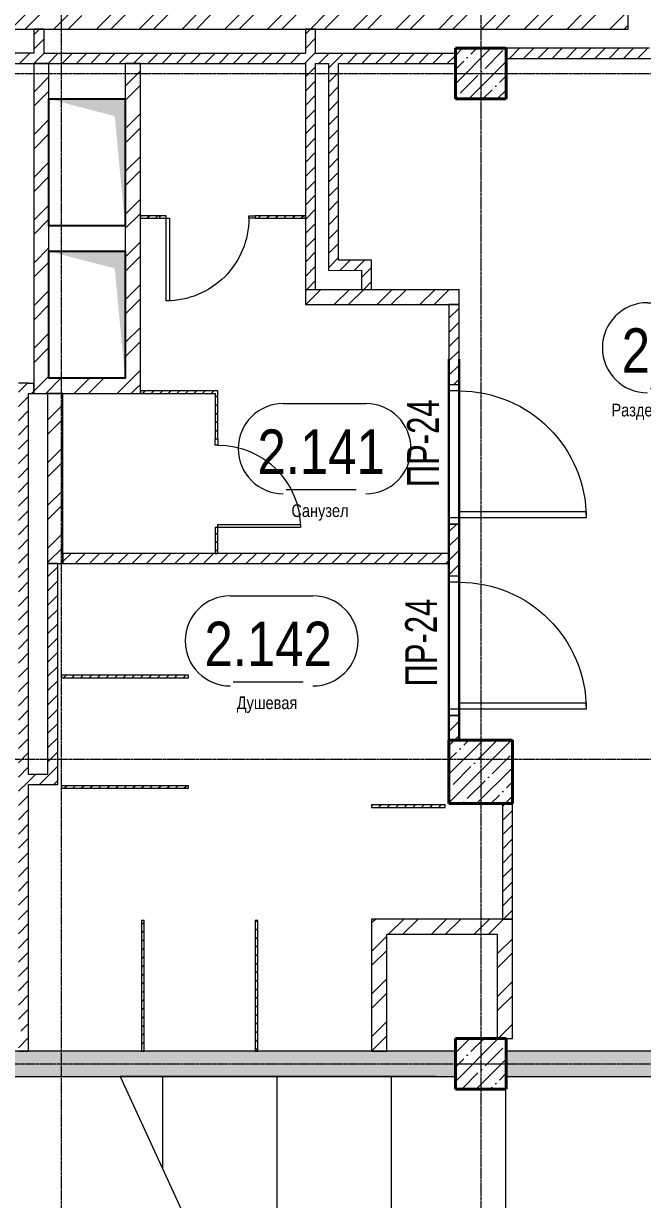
# Model space of a CAD drawing. Header units: millimetres. Extents: x -65509 to 912790, y 446 to 713294.
# Drawn here: x 221095 to 225968, y 214706 to 223970 of the extents above; entities that cross this region are included whole.
import ezdxf
from ezdxf.enums import TextEntityAlignment as Align

# ---------------------------------------------------------------- set-up
doc = ezdxf.new("R2010")
doc.units = ezdxf.units.MM
doc.linetypes.add('CENTER2', pattern=[28.575, 19.05, -3.175, 3.175, -3.175])
doc.linetypes.add('HIDDEN2', pattern=[4.7625, 3.175, -1.5875])
doc.layers.get('Defpoints').update_dxf_attribs({"color": 250})
for name, color, linetype, lineweight in [('АР_Area', 250, 'Continuous', 5), ('АР_Двери', 5, 'Continuous', 9), ('АР_Колонны', 250, 'Continuous', 30), ('АР_Стены ГКЛ', 250, 'Continuous', 15), ('АР_Стены ЖБ', 250, 'Continuous', 35), ('АР_Стены кирпич', 250, 'Continuous', 20), ('АР_Стены ПЕНОблок', 250, 'Continuous', 20), ('АР_Штриховка', 250, 'Continuous', 0), ('Двери кабины', 250, 'Continuous', 0), ('ОВ_Шахты_блок 4.1', 250, 'Continuous', 25), ('РД_Оси_100', 250, 'Continuous', 0)]:
    doc.layers.add(name, color=color, linetype=linetype, lineweight=lineweight)
doc.layers.add('ЛК_Открытая', color=250, linetype='Continuous')
doc.layers.add('РД_Перемычка инж проемов', color=250, linetype='Continuous')
doc.layers.add('РД_Проем', color=250, linetype='Continuous', lineweight=0, plot=False)
doc.layers.add('РД_проем_инж перемыч_подсчет', color=250, linetype='Continuous', lineweight=30, plot=False)
doc.styles.add('Arial0', font='arial.ttf')
doc.styles.add('style1', font='ARIALN.TTF')
doc.styles.add('ккк', font='isocpeur.ttf', dxfattribs={"width": 0.85, "oblique": 15})
pattern_1 = [(45, (142195.16, 127275.07), (-168.3798, 168.3798), []), (45, (142307.4, 127275.07), (-168.3798, 168.3798), [])]
pattern_2 = [(45, (142195.16, 127275.07), (-112.2532, 112.2532), []), (45, (142307.41, 127275.07), (-112.2532, 112.2532), [198.4375, -39.6875, 0, -39.6875])]
pattern_3 = [(45, (142195.16, 127275.07), (-56.1266, 56.1266), [])]
pattern_4 = [(45, (142195.16, 127275.07), (-168.3798, 168.3798), []), (45, (142307.4, 127275.07), (-168.3798, 168.3798), [])]
pattern_5 = [(95, (142195.16, 127275.07), (140.09465, 117.55338), [19.05, -209.55]), (40, (142195.16, 127275.07), (-160.01845, 110.17673), [15.24, -167.64058]), (145.45144, (142206.83, 127284.87), (-19.9238, 227.7301), [16.19, -178.09024]), (91.1842, (142159.24, 127311), (221.41024, 161.9534), [28.575, -314.325]), (141.63556, (142177.7, 127324.5), (-7.0866, 342.82676), [24.285, -267.1356]), (36.18415, (142159.24, 127311), (-7.0866, 342.82676), [22.85997, -251.45973]), (66, (142186.18, 127319.97), (179.51998, 34.89515), [19.05, -209.55]), (11, (142186.18, 127319.97), (-86.53993, 173.9412), [15.24, -167.64]), (116.45145, (142201.14, 127322.88), (92.98005, 208.83634), [16.19, -178.08994]), (82.5, (142195.16, 127275.07), (-57.60547, 61.973414), [0, -165.608, 0, -170.18, 0, -168.275]), (52.5, (142195.16, 127275.07), (-23.58973, 118.087), [0, -97.028, 0, -161.798, 0, -64.135]), (12.5, (142155.105, 127235.02), (99.927863, 91.826196), [0, -63.5, 0, -198.12, 0, -262.89]), (2.5, (142137.14, 127217.06), (86.7639, 122.72239), [0, -82.55, 0, -131.572, 0, -186.69])]
pattern_6 = [(45, (142195.157, 127275.073), (-33.67596, 33.67596), [])]

# ---------------------------------------------------------------- blocks, each defined once
blk = doc.blocks.new('СОШ_2200_АР_ОСИ_М100_28.05.24')
at = {"layer": 'РД_Оси_100', "linetype": 'CENTER2'}
for p, q in [((79200, -6155), (79200, 139938.679)), ((-5954.958, 96300), (119910, 96300)), ((-5954.958, 90900), (119910, 90900)), ((-5954.958, 88500), (119910, 88500))]:
    blk.add_line(p, q, dxfattribs=at)
blk.add_lwpolyline([(82500, 139938.679), (82500, -6155)], dxfattribs=at)
blk = doc.blocks.new('otv')
at = {"linetype": 'Continuous'}
blk.add_lwpolyline([(0, -1), (0, 0), (1, 0), (1, -1)], close=True, dxfattribs=at)
blk.add_solid([(0, -1), (0, 0), (0.1346, -0.1366), (1, 0)], dxfattribs=at)
blk = doc.blocks.new('MOK-МаркаПом_овал_ареал')
for p, q in [((-2.986, 3.764), (3.522, 3.764)), ((-2.75, -3), (2.75, -3))]:
    blk.add_line(p, q)
for centre, radius, start, end in [((-2.986, 0.215), 3.55, 90, 270), ((3.522, 0.215), 3.55, 270, 90), ((-7.411, 0), 7.161, 0, 0.00095)]:
    blk.add_arc(centre, radius, start, end)
at = {"color": 0, "style": 'style1'}
blk.add_attdef('АР-ПОМЕЩЕНИЕ:НОМЕР', text='', height=3, dxfattribs=at).set_placement((0.261, 0), align=Align.MIDDLE)
blk = doc.blocks.new('MOK-МаркаПеремычки')
at = {"color": 0, "style": 'ккк', "oblique": 15, "width": 0.85}
blk.add_attdef('АР-ПРОЕМ:ПЕРЕМЫЧКА', text='', height=2.5, dxfattribs=at).set_placement((0, 0), align=Align.MIDDLE)

msp = doc.modelspace()

# ---------------------------------------------------------------- hatches: boundary and pattern name
at = {"layer": 'АР_Штриховка', "linetype": 'Continuous', "lineweight": 0}
h = msp.add_hatch(dxfattribs=at)
h.set_pattern_fill('ANSI32', color=256, scale=25, style=0)
h.set_pattern_definition([(45, (142195.16, 127275.07), (-168.3798, 168.3798), []), (45, (142307.4, 127275.07), (-168.3798, 168.3798), [])])
h.paths.add_polyline_path([(225735.157, 224044.652), (225855.157, 223924.652), (225855.161, 227673.758), (225735.161, 227673.758)], flags=0)
h = msp.add_hatch(dxfattribs=at)
h.set_pattern_fill('ANSI32', color=256, scale=25, style=0)
h.set_pattern_definition(pattern_1)
h.paths.add_polyline_path([(219565.157, 223924.652), (219605.157, 224014.652), (219565.157, 224044.652), (217045.157, 224044.652), (217045.157, 223924.652)], flags=0)
h.paths.add_polyline_path([(221585.157, 224044.652), (221505.157, 224014.652), (221465.157, 223924.652), (223315.139, 223924.652), (223315.139, 224044.652)], flags=0)
h.paths.add_polyline_path([(223315.139, 224044.652), (223315.139, 223924.652), (223395.139, 223924.653), (223395.139, 223924.652), (225855.157, 223924.652), (225735.157, 224044.652)], flags=0)
h.paths.add_polyline_path([(219685.157, 224044.652), (219605.157, 224014.652), (219565.157, 223924.652), (221177.431, 223924.652), (221177.431, 224044.652)], flags=0)
h.paths.add_polyline_path([(221177.431, 224044.652), (221177.431, 223924.652), (221257.431, 223924.652), (221465.157, 223924.652), (221505.157, 224014.652), (221465.157, 224044.652)], flags=0)
at = {"layer": 'АР_Штриховка', "linetype": 'Continuous', "lineweight": 0, "ltscale": 0.5}
h = msp.add_hatch(dxfattribs=at)
h.set_pattern_fill('ANSI31', color=256, scale=25, angle=-360, style=0)
h.set_pattern_definition([(45, (142195.16, 127275.07), (-56.1266, 56.1266), [])])
h.paths.add_polyline_path([(221257.431, 223924.652), (221177.431, 223924.652), (221177.431, 223735.124), (221204.098, 223715.124), (221257.431, 223735.123)], flags=0)
h = msp.add_hatch(dxfattribs=at)
h.set_pattern_fill('ANSI31', color=256, scale=25, angle=-360, style=0)
h.set_pattern_definition([(45, (142195.16, 127275.07), (-56.1266, 56.1266), [])])
h.paths.add_polyline_path([(223395.139, 223924.653), (223315.139, 223924.652), (223315.141, 223735.091), (223355.141, 223695.09), (223395.141, 223735.09)], flags=0)
h.paths.add_polyline_path([(223395.142, 223655.09), (223355.141, 223695.09), (223315.142, 223655.091), (223315.158, 221875.073), (223395.158, 221875.074)], flags=0)
h = msp.add_hatch(dxfattribs=at)
h.set_pattern_fill('ANSI31', color=256, scale=25, angle=-360, style=0)
h.set_pattern_definition([(45, (142195.16, 127275.07), (-56.1266, 56.1266), [])])
h.paths.add_polyline_path([(221295.159, 223735.122), (221295.158, 223655.122), (221895.162, 223655.113), (221895.163, 223735.113)], flags=0)
h.paths.add_polyline_path([(221895.163, 223735.113), (221895.162, 223655.113), (223315.142, 223655.091), (223355.141, 223695.09), (223315.141, 223735.091)], flags=0)
h.paths.add_polyline_path([(223395.141, 223735.09), (223355.141, 223695.09), (223395.142, 223655.09), (223495.136, 223655.088), (223521.803, 223675.088), (223495.137, 223735.088)], flags=0)
h.paths.add_polyline_path([(223495.137, 223735.088), (223521.803, 223675.088), (223575.136, 223655.087), (224495.157, 223655.073), (224495.159, 223735.073)], flags=0)
h.paths.add_polyline_path([(218895.15, 223735.159), (218895.149, 223655.159), (221177.431, 223655.124), (221204.098, 223715.124), (221177.431, 223735.124)], flags=0)
h.paths.add_polyline_path([(221257.431, 223735.123), (221204.098, 223715.124), (221177.431, 223655.124), (221295.158, 223655.122), (221295.159, 223735.122)], flags=0)
at = {"layer": 'АР_Штриховка', "linetype": 'Continuous', "lineweight": 5}
h = msp.add_hatch(dxfattribs=at)
h.set_pattern_fill('ANSI35', color=256, scale=25, style=0)
h.set_pattern_definition(pattern_2)
h.paths.add_polyline_path([(224495.157, 223375.073), (224895.157, 223375.073), (224895.157, 223775.073), (224495.157, 223775.073)], flags=0)
at = {"layer": 'АР_Штриховка', "linetype": 'Continuous', "lineweight": 0, "ltscale": 0.5}
h = msp.add_hatch(dxfattribs=at)
h.set_pattern_fill('ANSI31', color=256, scale=25, angle=-360, style=0)
h.set_pattern_definition([(45, (142195.16, 127275.07), (-56.1266, 56.1266), [])])
h.paths.add_polyline_path([(224890.989, 223775.089), (224890.987, 223695.089), (226105.157, 223695.056), (226078.49, 223755.057), (226025.157, 223775.059)], flags=0)
h.paths.add_polyline_path([(226105.157, 223775.056), (226078.49, 223755.057), (226105.157, 223695.056), (226105.159, 223775.056)], flags=0)
at = {"layer": 'АР_Штриховка', "linetype": 'Continuous', "lineweight": 0}
h = msp.add_hatch(dxfattribs=at)
h.set_pattern_fill('ANSI32', color=256, scale=25, style=0)
h.set_pattern_definition([(45, (142195.16, 127275.07), (-168.3798, 168.3798), []), (45, (142307.4, 127275.07), (-168.3798, 168.3798), [])])
h.paths.add_polyline_path([(221175.157, 221055.143), (221295.157, 221175.143), (221295.158, 223655.122), (221175.158, 223655.122)], flags=0)
h = msp.add_hatch(dxfattribs=at)
h.set_pattern_fill('ANSI32', color=256, scale=25, angle=-360, style=0)
h.set_pattern_definition([(45, (142195.16, 127275.07), (-168.3798, 168.3798), []), (45, (142307.4, 127275.07), (-168.3798, 168.3798), [])])
h.paths.add_polyline_path([(221895.157, 221175.143), (222015.157, 221055.143), (222015.162, 223655.111), (221895.165, 223655.113), (221895.162, 223655.113)], flags=0)
at = {"layer": 'АР_Штриховка', "linetype": 'Continuous', "lineweight": 0, "ltscale": 0.5}
h = msp.add_hatch(dxfattribs=at)
h.set_pattern_fill('ANSI31', color=256, scale=25, angle=-360, style=0)
h.set_pattern_definition([(45, (142195.16, 127275.07), (-56.1266, 56.1266), [])])
h.paths.add_polyline_path([(223575.136, 223655.087), (223521.803, 223675.088), (223495.136, 223655.088), (223495.157, 222025.351), (223575.156, 222105.468)], flags=0)
at = {"layer": 'АР_Штриховка', "linetype": 'Continuous', "lineweight": 0}
h = msp.add_hatch(dxfattribs=at)
h.set_pattern_fill('ANSI31', color=256, scale=15, style=0)
h.set_pattern_definition([(45, (142195.157, 127275.073), (-33.67596, 33.67596), [])])
h.paths.add_polyline_path([(223315.157, 222435.091), (223315.157, 222455.091), (222919.248, 222455.092), (222919.248, 222435.092)], flags=0)
h.paths.add_polyline_path([(222169.248, 222435.093), (222169.248, 222455.093), (222015.174, 222455.094), (222015.174, 222435.094)], flags=0)
at = {"layer": 'АР_Штриховка', "linetype": 'Continuous', "lineweight": 0, "ltscale": 0.5}
h = msp.add_hatch(dxfattribs=at)
h.set_pattern_fill('ANSI31', color=256, scale=25, angle=-360, style=0)
h.set_pattern_definition([(45, (142195.16, 127275.07), (-56.1266, 56.1266), [])])
h.paths.add_polyline_path([(223755.031, 222025.731), (223834.983, 222105.848), (223575.156, 222105.468), (223495.157, 222025.351)], flags=0)
h = msp.add_hatch(dxfattribs=at)
h.set_pattern_fill('ANSI31', color=256, scale=25, angle=-360, style=0)
h.set_pattern_definition(pattern_3)
h.paths.add_polyline_path([(223834.983, 222105.848), (223755.031, 222025.731), (223755.122, 221875.082), (223835.122, 221875.13)], flags=0)
at = {"layer": 'АР_Штриховка', "linetype": 'Continuous', "lineweight": 0}
h = msp.add_hatch(dxfattribs=at)
h.set_pattern_fill('ANSI32', color=256, scale=25, style=0)
h.set_pattern_definition(pattern_1)
h.paths.add_polyline_path([(223315.158, 221875.073), (223315.158, 221755.073), (224445.157, 221755.073), (224445.157, 221875.073)], flags=0)
h.paths.add_polyline_path([(224445.157, 221875.073), (224445.157, 221755.073), (224525.157, 221755.073), (224525.157, 221875.073)], flags=0)
at = {"layer": 'АР_Штриховка', "linetype": 'Continuous', "lineweight": 0, "ltscale": 0.5}
h = msp.add_hatch(dxfattribs=at)
h.set_pattern_fill('ANSI31', color=256, scale=25, angle=-360, style=0)
h.set_pattern_definition([(45, (142195.16, 127275.07), (-56.1266, 56.1266), [])])
h.paths.add_polyline_path([(224525.157, 221755.073), (224445.157, 221755.073), (224445.157, 221125.073), (224525.157, 221125.073)], flags=0)
h.paths.add_polyline_path([(224525.157, 220025.073), (224445.157, 220025.073), (224445.157, 219795.073), (224465.157, 219768.406), (224525.157, 219795.073)], flags=0)
h.paths.add_polyline_path([(224525.157, 219795.073), (224465.157, 219768.406), (224445.157, 219715.073), (224445.157, 219618.1), (224525.157, 219618.1)], flags=0)
h.paths.add_polyline_path([(224525.157, 218518.1), (224445.157, 218518.1), (224445.157, 218325.073), (224525.157, 218325.073)], flags=0)
h = msp.add_hatch(dxfattribs=at)
h.set_pattern_fill('ANSI31', color=256, scale=25, angle=-360, style=0)
h.set_pattern_definition(pattern_3)
h.paths.add_polyline_path([(221135.158, 219575.073), (221075.158, 219548.406), (221055.158, 219495.073), (221055.158, 219495.072), (221135.158, 219495.073)], flags=0)
h.paths.add_polyline_path([(221135.158, 221135.294), (221055.158, 221135.294), (221055.158, 221135.143), (221115.158, 221108.476), (221135.158, 221135.143)], flags=0)
h.paths.add_polyline_path([(221135.158, 221055.143), (221115.158, 221108.476), (221055.158, 221135.143), (221055.158, 219575.073), (221075.158, 219548.406), (221135.158, 219575.073)], flags=0)
h = msp.add_hatch(dxfattribs=at)
h.set_pattern_fill('ANSI31', color=256, scale=25, style=0)
h.set_pattern_definition(pattern_3)
h.paths.add_polyline_path([(221175.158, 221055.143), (221175.158, 221135.143), (221135.158, 221135.143), (221115.158, 221108.476), (221135.158, 221055.143)], flags=0)
at = {"layer": 'АР_Штриховка', "linetype": 'Continuous', "lineweight": 0}
h = msp.add_hatch(dxfattribs=at)
h.set_pattern_fill('ANSI32', color=256, scale=25, style=0)
h.set_pattern_definition([(45, (142195.16, 127275.07), (-168.3798, 168.3798), []), (45, (142307.4, 127275.07), (-168.3798, 168.3798), [])])
h.paths.add_polyline_path([(222015.157, 221055.143), (221895.157, 221175.143), (221295.157, 221175.143), (221175.157, 221055.143)], flags=0)
h = msp.add_hatch(dxfattribs=at)
h.set_pattern_fill('ANSI32', color=256, scale=25, angle=-360, style=0)
h.set_pattern_definition(pattern_4)
h.paths.add_polyline_path([(221405.158, 221055.092), (221285.158, 221055.092), (221285.158, 219715.073), (221365.158, 219715.073), (221405.158, 219715.073)], flags=0)
h = msp.add_hatch(dxfattribs=at)
h.set_pattern_fill('ANSI31', color=256, scale=15, style=0)
h.set_pattern_definition([(45, (142195.157, 127275.073), (-33.67596, 33.67596), [])])
h.paths.add_polyline_path([(222605.159, 221055.266), (222625.159, 221075.266), (222015.385, 221075.269), (222015.385, 221055.269)], flags=0)
h = msp.add_hatch(dxfattribs=at)
h.set_pattern_fill('ANSI31', color=256, scale=15, angle=-360, style=0)
h.set_pattern_definition([(45, (142195.157, 127275.073), (-33.67596, 33.67596), [])])
h.paths.add_polyline_path([(222625.159, 221075.266), (222605.159, 221055.266), (222605.158, 220699.147), (222625.158, 220699.146)], flags=0)
h.paths.add_polyline_path([(222625.156, 219949.146), (222605.156, 219949.147), (222605.156, 219795.073), (222625.156, 219795.073)], flags=0)
at = {"layer": 'АР_Штриховка', "linetype": 'Continuous', "lineweight": 0, "ltscale": 0.5}
h = msp.add_hatch(dxfattribs=at)
h.set_pattern_fill('ANSI31', color=256, scale=25, angle=-360, style=0)
h.set_pattern_definition([(45, (142195.16, 127275.07), (-56.1266, 56.1266), [])])
h.paths.add_polyline_path([(224445.157, 219715.073), (224465.157, 219768.406), (224445.157, 219795.073), (221405.158, 219795.073), (221405.158, 219715.073)], flags=0)
h = msp.add_hatch(dxfattribs=at)
h.set_pattern_fill('ANSI31', color=256, scale=25, angle=-360, style=0)
h.set_pattern_definition([(45, (142195.16, 127275.07), (-56.1266, 56.1266), [])])
h.paths.add_polyline_path([(221365.158, 219715.073), (221285.158, 219715.073)], flags=0)
h.paths.add_polyline_path([(221365.158, 219715.073), (221285.158, 219715.073), (221285.158, 218055.073), (221365.158, 217975.073)], flags=0)
h = msp.add_hatch(dxfattribs=at)
h.set_pattern_fill('ANSI31', color=256, scale=25, angle=-360, style=0)
h.set_pattern_definition([(45, (142195.16, 127275.07), (-56.1266, 56.1266), [])])
h.paths.add_polyline_path([(221135.158, 219495.073), (221055.158, 219495.073), (221055.158, 218055.073), (221115.158, 218028.406), (221135.158, 218055.073)], flags=0)
h.paths.add_polyline_path([(221135.158, 217975.073), (221115.158, 218028.406), (221055.158, 218055.073), (221055.157, 216055.073), (221075.157, 216028.406), (221135.157, 216055.073)], flags=0)
h.paths.add_polyline_path([(221135.157, 216055.073), (221075.157, 216028.406), (221055.157, 215975.073), (221055.157, 215875.073), (221135.157, 215875.073)], flags=0)
at = {"layer": 'АР_Штриховка', "linetype": 'Continuous', "lineweight": 0}
h = msp.add_hatch(dxfattribs=at)
h.set_pattern_fill('ANSI31', color=256, scale=15, style=0)
h.set_pattern_definition([(45, (142195.157, 127275.073), (-33.67596, 33.67596), [])])
h.paths.add_polyline_path([(221395.158, 218835.073), (221395.158, 218815.073), (222395.223, 218815.073), (222395.223, 218835.073)], flags=0)
at = {"layer": 'АР_Штриховка', "linetype": 'Continuous', "lineweight": 5}
h = msp.add_hatch(dxfattribs=at)
h.set_pattern_fill('ANSI35', color=256, scale=25, style=0)
h.set_pattern_definition(pattern_2)
h.paths.add_polyline_path([(224445.157, 217825.073), (224945.157, 217825.073), (224945.157, 218325.073), (224445.157, 218325.073)], flags=0)
at = {"layer": 'АР_Штриховка', "linetype": 'Continuous', "lineweight": 0, "ltscale": 0.5}
h = msp.add_hatch(dxfattribs=at)
h.set_pattern_fill('ANSI31', color=256, scale=25, angle=-360, style=0)
h.set_pattern_definition([(45, (142195.16, 127275.07), (-56.1266, 56.1266), [])])
h.paths.add_polyline_path([(221365.158, 217975.073), (221285.158, 218055.073), (221135.158, 218055.073), (221115.158, 218028.406), (221135.158, 217975.073)], flags=0)
at = {"layer": 'АР_Штриховка', "linetype": 'Continuous', "lineweight": 0}
h = msp.add_hatch(dxfattribs=at)
h.set_pattern_fill('ANSI31', color=256, scale=15, angle=-0.0000002, style=0)
h.set_pattern_definition([(45, (142195.157, 127275.073), (-33.67596, 33.67596), [])])
h.paths.add_polyline_path([(221395.158, 217965.073), (221395.158, 217945.073), (222395.224, 217945.073), (222395.224, 217965.073)], flags=0)
h = msp.add_hatch(dxfattribs=at)
h.set_pattern_fill('ANSI31', color=256, scale=15, style=0)
h.set_pattern_definition(pattern_6)
h.paths.add_polyline_path([(223835.157, 217815.073), (223835.157, 217795.073), (224415.157, 217795.073), (224415.157, 217815.073)], flags=0)
at = {"layer": 'АР_Штриховка', "linetype": 'Continuous', "lineweight": 0, "ltscale": 0.5}
h = msp.add_hatch(dxfattribs=at)
h.set_pattern_fill('ANSI31', color=256, scale=25, style=0)
h.set_pattern_definition([(45, (142195.16, 127275.07), (-56.1266, 56.1266), [])])
h.paths.add_polyline_path([(224865.157, 216914.034), (224945.157, 216914.034), (224945.157, 217825.073), (224865.157, 217825.073)], flags=0)
at = {"layer": 'АР_Штриховка', "linetype": 'Continuous', "lineweight": 0}
h = msp.add_hatch(dxfattribs=at)
h.set_pattern_fill('ANSI31', color=256, scale=15, style=0)
h.set_pattern_definition(pattern_6)
h.paths.add_polyline_path([(222025.157, 215875.073), (222045.157, 215875.073), (222045.157, 216905.073), (222025.157, 216905.073)], flags=0)
h = msp.add_hatch(dxfattribs=at)
h.set_pattern_fill('ANSI31', color=256, scale=15, style=0)
h.set_pattern_definition(pattern_6)
h.paths.add_polyline_path([(222920.157, 215875.073), (222940.157, 215875.073), (222940.157, 216905.073), (222920.157, 216905.073)], flags=0)
h = msp.add_hatch(dxfattribs=at)
h.set_pattern_fill('ANSI32', color=256, scale=25, angle=-360, style=0)
h.set_pattern_definition([(45, (142195.16, 127275.07), (-168.3798, 168.3798), []), (45, (142307.4, 127275.07), (-168.3798, 168.3798), [])])
h.paths.add_polyline_path([(223955.184, 216795.073), (223835.158, 216915.073), (223835.386, 215874.724), (223955.386, 215874.75)], flags=0)
h = msp.add_hatch(dxfattribs=at)
h.set_pattern_fill('ANSI32', color=256, scale=25, angle=-360, style=0)
h.set_pattern_definition(pattern_4)
h.paths.add_polyline_path([(224825.157, 216795.073), (224945.157, 216915.073), (223835.158, 216915.073), (223955.184, 216795.073)], flags=0)
h = msp.add_hatch(dxfattribs=at)
h.set_pattern_fill('ANSI32', color=256, scale=25, angle=-360, style=0)
h.set_pattern_definition([(45, (142195.16, 127275.07), (-168.3798, 168.3798), []), (45, (142307.4, 127275.07), (-168.3798, 168.3798), [])])
h.paths.add_polyline_path([(224945.157, 216915.073), (224825.157, 216795.073), (224825.157, 215973.722), (224945.157, 215973.722)], flags=0)
at = {"layer": 'АР_Штриховка', "linetype": 'Continuous', "lineweight": 5}
h = msp.add_hatch(dxfattribs=at)
h.set_pattern_fill('ANSI35', color=256, scale=25, style=0)
h.set_pattern_definition(pattern_2)
h.paths.add_polyline_path([(224495.157, 215575.073), (224895.157, 215575.073), (224895.157, 215975.073), (224495.157, 215975.073)], flags=0)
at = {"layer": 'АР_Штриховка', "linetype": 'Continuous', "lineweight": 0}
h = msp.add_hatch(dxfattribs=at)
h.set_pattern_fill('AR-CONC', color=256, angle=45, style=0)
h.set_pattern_definition(pattern_5)
h.paths.add_polyline_path([(218895.157, 215875.073), (218895.157, 215675.073), (224495.157, 215675.073), (224495.157, 215875.073)], flags=0)
h = msp.add_hatch(dxfattribs=at)
h.set_pattern_fill('AR-CONC', color=256, angle=45, style=0)
h.set_pattern_definition(pattern_5)
h.paths.add_polyline_path([(224895.157, 215875.073), (224895.157, 215675.073), (230492.657, 215675.073), (230492.657, 215875.073)], flags=0)

# ---------------------------------------------------------------- linework, layer by layer
at = {"layer": 'АР_Двери', "linetype": 'Continuous', "lineweight": 9}
for points in [[(224445.157, 221075.073), (224445.157, 221125.073), (224525.157, 221125.073), (224525.157, 221075.073)], [(224525.157, 220075.073), (224525.157, 220125.073), (225525.157, 220125.073), (225525.157, 220075.073)], [(224445.157, 220075.073), (224445.157, 220025.073), (224525.157, 220025.073), (224525.157, 220075.073)], [(224445.157, 219568.1), (224445.157, 219618.1), (224525.157, 219618.1), (224525.157, 219568.1)], [(224445.157, 218568.1), (224445.157, 218518.1), (224525.157, 218518.1), (224525.157, 218568.1)], [(224525.157, 218568.1), (224525.157, 218618.1), (225525.157, 218618.1), (225525.157, 218568.1)]]:
    msp.add_lwpolyline(points, close=True, dxfattribs=at)
at = {"layer": 'АР_Двери', "linetype": 'Continuous', "lineweight": 9, "extrusion": (0, 0, -1)}
for centre in [(-224525.157, 220075.073), (-224525.157, 218568.1)]:
    msp.add_arc(centre, 1000, 90, 180, dxfattribs=at)
at = {"layer": 'АР_Колонны', "linetype": 'HIDDEN2', "lineweight": 25}
for p, q in [((224495.157, 223775.073), (224895.157, 223775.073)), ((224495.157, 223375.073), (224495.157, 223775.073)), ((224895.157, 223775.073), (224895.157, 223375.073)), ((224895.157, 223375.073), (224495.157, 223375.073)), ((224445.157, 218325.073), (224945.157, 218325.073)), ((224445.157, 217825.073), (224445.157, 218325.073)), ((224945.157, 218325.073), (224945.157, 217825.073)), ((224945.157, 217825.073), (224445.157, 217825.073)), ((224495.157, 215975.073), (224895.157, 215975.073)), ((224495.157, 215575.073), (224495.157, 215975.073)), ((224895.157, 215975.073), (224895.157, 215575.073)), ((224895.157, 215575.073), (224495.157, 215575.073))]:
    msp.add_line(p, q, dxfattribs=at)
at = {"layer": 'АР_Колонны', "linetype": 'Continuous', "lineweight": 35}
for p, q in [((224495.157, 223775.073), (224895.157, 223775.073)), ((224495.157, 223375.073), (224495.157, 223775.073)), ((224895.157, 223375.073), (224895.157, 223775.073)), ((224495.157, 223375.073), (224895.157, 223375.073)), ((224945.157, 218325.073), (224445.157, 218325.073)), ((224445.157, 217825.073), (224445.157, 218325.073)), ((224945.157, 218325.073), (224445.157, 218325.073)), ((224945.157, 217825.073), (224945.157, 218325.073)), ((224445.157, 217825.073), (224945.157, 217825.073)), ((224495.157, 215975.073), (224895.157, 215975.073)), ((224495.157, 215575.073), (224495.157, 215975.073)), ((224895.157, 215575.073), (224895.157, 215975.073)), ((224495.157, 215575.073), (224895.157, 215575.073))]:
    msp.add_line(p, q, dxfattribs=at)
at = {"layer": 'АР_Стены ГКЛ', "linetype": 'Continuous', "lineweight": 15}
for p, q in [((222169.248, 222455.093), (222015.174, 222455.094)), ((222015.174, 222455.094), (222015.174, 222435.094)), ((222015.174, 222435.094), (222169.248, 222435.093)), ((222169.248, 222435.093), (222169.248, 222455.093)), ((223315.157, 222455.091), (222919.248, 222455.092)), ((222919.248, 222455.092), (222919.248, 222435.092)), ((222919.248, 222435.092), (223315.157, 222435.091)), ((223315.157, 222435.091), (223315.157, 222455.091)), ((222625.159, 221075.266), (222015.385, 221075.269)), ((222015.385, 221075.269), (222015.385, 221055.269)), ((222015.385, 221055.269), (222605.159, 221055.266)), ((222605.159, 221055.266), (222605.158, 220699.147)), ((222625.158, 220699.146), (222625.159, 221075.266)), ((222605.158, 220699.147), (222625.158, 220699.146)), ((222625.156, 219949.146), (222605.156, 219949.147)), ((222605.156, 219949.147), (222605.156, 219795.073)), ((222625.156, 219795.073), (222625.156, 219949.146)), ((222605.156, 219795.073), (222625.156, 219795.073)), ((221395.158, 218835.073), (221395.158, 218815.073)), ((222395.223, 218835.073), (221395.158, 218835.073)), ((221395.158, 218815.073), (222395.223, 218815.073)), ((222395.223, 218815.073), (222395.223, 218835.073)), ((221395.158, 217965.073), (221395.158, 217945.073)), ((222395.223, 217965.073), (221395.158, 217965.073)), ((221395.158, 217945.073), (222395.223, 217945.073)), ((222395.223, 217945.073), (222395.223, 217965.073)), ((223835.157, 217815.073), (223835.157, 217795.073)), ((224415.157, 217815.073), (223835.157, 217815.073)), ((223835.157, 217795.073), (224415.157, 217795.073)), ((224415.157, 217795.073), (224415.157, 217815.073)), ((222045.157, 216905.073), (222025.157, 216905.073)), ((222025.157, 216905.073), (222025.157, 215875.073)), ((222045.157, 215875.073), (222045.157, 216905.073)), ((222940.157, 216905.073), (222920.157, 216905.073)), ((222920.157, 216905.073), (222920.157, 215875.073)), ((222940.157, 215875.073), (222940.157, 216905.073)), ((222025.157, 215875.073), (222045.157, 215875.073)), ((222920.157, 215875.073), (222940.157, 215875.073))]:
    msp.add_line(p, q, dxfattribs=at)
at = {"layer": 'АР_Стены ЖБ', "linetype": 'Continuous', "lineweight": 40}
for p, q in [((224895.157, 223775.073), (224495.157, 223775.073)), ((224495.157, 223775.073), (224495.157, 223375.073)), ((224895.157, 223375.073), (224895.157, 223775.073)), ((224495.157, 223375.073), (224895.157, 223375.073)), ((224945.157, 218325.073), (224445.157, 218325.073)), ((224445.157, 218325.073), (224445.157, 217825.073)), ((224945.157, 217825.073), (224945.157, 218325.073)), ((224445.157, 217825.073), (224945.157, 217825.073)), ((224895.157, 215975.073), (224495.157, 215975.073)), ((224495.157, 215975.073), (224495.157, 215575.073)), ((224895.157, 215575.073), (224895.157, 215975.073)), ((224495.157, 215575.073), (224895.157, 215575.073))]:
    msp.add_line(p, q, dxfattribs=at)
at = {"layer": 'АР_Стены кирпич', "linetype": 'Continuous', "lineweight": 20}
for p, q in [((225855.157, 223924.652), (225855.161, 227673.758)), ((217045.157, 223924.652), (221177.431, 223924.652)), ((221177.431, 223924.652), (221257.431, 223924.652)), ((221257.431, 223924.652), (221465.157, 223924.652)), ((221465.157, 223924.652), (223315.139, 223924.652)), ((223315.139, 223924.652), (223395.139, 223924.653)), ((223395.139, 223924.653), (223395.139, 223924.652)), ((223395.139, 223924.652), (225855.157, 223924.652)), ((221175.158, 223655.122), (221175.157, 221055.143)), ((221295.158, 223655.122), (221175.158, 223655.122)), ((221295.157, 221175.143), (221295.158, 223655.122)), ((221895.162, 223655.113), (221895.157, 221175.143)), ((221895.165, 223655.113), (221895.162, 223655.113)), ((222015.162, 223655.111), (221895.165, 223655.113)), ((222015.157, 221055.143), (222015.162, 223655.111)), ((223315.158, 221875.073), (224525.157, 221875.073)), ((223315.158, 221875.073), (223315.158, 221755.073)), ((224525.157, 221755.073), (224525.157, 221875.073)), ((223315.158, 221755.073), (224525.157, 221755.073)), ((221895.157, 221175.143), (221295.157, 221175.143)), ((221175.157, 221055.143), (222015.157, 221055.143)), ((221405.158, 221055.092), (221285.158, 221055.092)), ((221285.158, 221055.092), (221285.158, 219715.073)), ((221405.158, 219715.073), (221405.158, 221055.092)), ((221285.158, 219715.073), (221365.158, 219715.073)), ((221365.158, 219715.073), (221365.158, 219715.073)), ((221365.158, 219715.073), (221405.158, 219715.073)), ((223835.158, 216915.073), (223835.386, 215874.724)), ((224945.157, 216915.073), (223835.158, 216915.073)), ((224945.157, 215973.722), (224945.157, 216915.073)), ((223955.386, 215874.75), (223955.184, 216795.073)), ((223955.184, 216795.073), (224825.157, 216795.073)), ((224825.157, 216795.073), (224825.157, 215973.722)), ((224825.157, 215973.722), (224945.157, 215973.722)), ((223835.386, 215874.724), (223955.386, 215874.75))]:
    msp.add_line(p, q, dxfattribs=at)
at = {"layer": 'АР_Стены ПЕНОблок', "linetype": 'Continuous', "lineweight": 20}
for p, q in [((221257.431, 223924.652), (221177.431, 223924.652)), ((221177.431, 223924.652), (221177.431, 223735.124)), ((221257.431, 223735.123), (221257.431, 223924.652)), ((223395.139, 223924.653), (223315.139, 223924.652)), ((223315.139, 223924.652), (223315.141, 223735.091)), ((223395.141, 223735.09), (223395.139, 223924.653)), ((221177.431, 223735.124), (218895.15, 223735.159)), ((221257.431, 223735.123), (223315.141, 223735.091)), ((223395.141, 223735.09), (224495.159, 223735.073)), ((224495.157, 223655.073), (224495.159, 223735.073)), ((224890.989, 223775.089), (224890.987, 223695.089)), ((226025.157, 223775.059), (224890.989, 223775.089)), ((218895.149, 223655.159), (223315.142, 223655.091)), ((223315.142, 223655.091), (223315.158, 221875.073)), ((223395.158, 221875.074), (223395.142, 223655.09)), ((223395.142, 223655.09), (223495.136, 223655.088)), ((223495.136, 223655.088), (223495.157, 222025.351)), ((223575.156, 222105.468), (223575.136, 223655.087)), ((223575.136, 223655.087), (224495.157, 223655.073)), ((224890.987, 223695.089), (226105.157, 223695.056)), ((223834.983, 222105.848), (223575.156, 222105.468)), ((223835.122, 221875.13), (223834.983, 222105.848)), ((223495.157, 222025.351), (223755.031, 222025.731)), ((223755.031, 222025.731), (223755.122, 221875.082)), ((223315.158, 221875.073), (223395.158, 221875.074)), ((223755.122, 221875.082), (223835.122, 221875.13)), ((224525.157, 221755.073), (224445.157, 221755.073)), ((224445.157, 221755.073), (224445.157, 221125.073)), ((224525.157, 221125.073), (224525.157, 221755.073)), ((221135.158, 221135.294), (221055.158, 221135.294)), ((221135.158, 221135.143), (221135.158, 221135.294)), ((221175.158, 221135.143), (221135.158, 221135.143)), ((221175.158, 221055.143), (221175.158, 221135.143)), ((224445.157, 221125.073), (224525.157, 221125.073)), ((221135.158, 219495.073), (221135.158, 221055.143)), ((221135.158, 221055.143), (221175.158, 221055.143)), ((224525.157, 220025.073), (224445.157, 220025.073)), ((224445.157, 220025.073), (224445.157, 219795.073)), ((224525.157, 219618.1), (224525.157, 220025.073)), ((224445.157, 219795.073), (221405.158, 219795.073)), ((221405.158, 219795.073), (221405.158, 219715.073)), ((221285.158, 219715.073), (221285.158, 218055.073)), ((221365.158, 219715.073), (221285.158, 219715.073)), ((221285.158, 219715.073), (221285.158, 219715.073)), ((221365.158, 217975.073), (221365.158, 219715.073)), ((221365.158, 219715.073), (221365.158, 219715.073)), ((221405.158, 219715.073), (224445.157, 219715.073)), ((224445.157, 219715.073), (224445.157, 219618.1)), ((224445.157, 219618.1), (224525.157, 219618.1)), ((221135.158, 218055.073), (221135.158, 219495.073)), ((224525.157, 218518.1), (224445.157, 218518.1)), ((224445.157, 218518.1), (224445.157, 218325.073)), ((224525.157, 218325.073), (224525.157, 218518.1)), ((224445.157, 218325.073), (224525.157, 218325.073)), ((221135.157, 215875.073), (221135.158, 217975.073)), ((221285.158, 218055.073), (221135.158, 218055.073)), ((221135.158, 217975.073), (221365.158, 217975.073)), ((224945.157, 217825.073), (224865.157, 217825.073)), ((224865.157, 217825.073), (224865.157, 216914.034)), ((224945.157, 216914.034), (224945.157, 217825.073)), ((224865.157, 216914.034), (224945.157, 216914.034)), ((224495.157, 215875.073), (218895.157, 215875.073)), ((221055.157, 215875.073), (221135.157, 215875.073)), ((224495.157, 215675.073), (224495.157, 215875.073)), ((224895.157, 215875.073), (224895.157, 215675.073)), ((230492.657, 215875.073), (224895.157, 215875.073)), ((218895.157, 215675.073), (224495.157, 215675.073)), ((224895.157, 215675.073), (230492.657, 215675.073))]:
    msp.add_line(p, q, dxfattribs=at)
at = {"layer": 'Двери кабины', "linetype": 'Continuous', "lineweight": 0}
for points in [[(222219.248, 222455.093), (222169.248, 222455.093), (222169.248, 222435.093), (222219.248, 222435.093)], [(222219.248, 222435.093), (222244.248, 222435.093), (222244.246, 221785.093), (222219.246, 221785.093)], [(222869.248, 222455.092), (222919.248, 222455.092), (222919.248, 222435.092), (222869.248, 222435.092)], [(222605.158, 220649.147), (222605.158, 220699.147), (222625.158, 220699.146), (222625.158, 220649.146)], [(222625.156, 219999.146), (222625.156, 220024.146), (223275.156, 220024.145), (223275.156, 219999.145)], [(222605.156, 219999.147), (222605.156, 219949.147), (222625.156, 219949.146), (222625.156, 219999.146)]]:
    msp.add_lwpolyline(points, close=True, dxfattribs=at)
at = {"layer": 'Двери кабины', "linetype": 'Continuous', "lineweight": 0, "extrusion": (0, 0, -1)}
for centre, start, end in [((-222219.248, 222435.093), 180.0001232, 270.0001232), ((-222625.156, 219999.146), 90.0001235, 180.0001235)]:
    msp.add_arc(centre, 650, start, end, dxfattribs=at)
at = {"layer": 'ЛК_Открытая', "lineweight": 0}
for p, q in [((224345.157, 215675.073), (221856.942, 215675.073)), ((221856.942, 215675.073), (223787.132, 211475.073)), ((222192.657, 214944.572), (222192.657, 215670.095)), ((223092.657, 212986.215), (223092.657, 215675.073)), ((223992.657, 211475.073), (223992.657, 215675.073)), ((224892.657, 211475.073), (224892.657, 215675.073))]:
    msp.add_line(p, q, dxfattribs=at)
at = {"layer": 'РД_Проем', "linetype": 'Continuous', "lineweight": 0}
for p, q in [((224445.157, 220025.073), (224445.157, 221125.073)), ((224525.157, 220025.073), (224525.157, 221125.073)), ((224445.157, 218518.1), (224445.157, 219618.1)), ((224525.157, 218518.1), (224525.157, 219618.1))]:
    msp.add_line(p, q, dxfattribs=at)
at = {"layer": 'РД_проем_инж перемыч_подсчет', "linetype": 'Continuous', "lineweight": 30}
for p, q in [((224445.157, 219825.073), (224445.157, 221325.073)), ((224525.157, 219825.073), (224525.157, 221325.073)), ((224445.157, 219825.073), (224445.157, 218325.073)), ((224525.157, 219825.073), (224525.157, 218325.073))]:
    msp.add_line(p, q, dxfattribs=at)

# ---------------------------------------------------------------- block references
at = {"layer": 'АР_Area', "linetype": 'Continuous', "lineweight": 5}
ref = msp.add_blockref('MOK-МаркаПом_овал_ареал', (226306.468, 221393.714), dxfattribs=dict(at, xscale=100, yscale=100, zscale=100))
ref.add_attrib('АР-ПОМЕЩЕНИЕ:НОМЕР', '2.140', dxfattribs={"layer": '0', "color": 0, "height": 350, "style": 'style1'}).set_placement((226306.468, 221393.714), align=Align.MIDDLE)
ref.add_attrib('АР-ПОМЕЩЕНИЕ:НАИМЕНОВАНИЕ', 'Раздевальная (тип 2)', dxfattribs={"layer": 'Defpoints', "color": 2, "height": 100, "style": 'style1'}).set_placement((226297.053, 220912.321), align=Align.MIDDLE)
ref = msp.add_blockref('MOK-МаркаПом_овал_ареал', (223438.657, 220599.303), dxfattribs=dict(at, xscale=100, yscale=100, zscale=100))
ref.add_attrib('АР-ПОМЕЩЕНИЕ:НОМЕР', '2.141', dxfattribs={"layer": '0', "color": 0, "height": 350, "style": 'style1'}).set_placement((223438.657, 220599.303), align=Align.MIDDLE)
ref.add_attrib('АР-ПОМЕЩЕНИЕ:НАИМЕНОВАНИЕ', 'Санузел', dxfattribs={"layer": 'Defpoints', "color": 2, "height": 100, "style": 'style1'}).set_placement((223429.242, 220117.91), align=Align.MIDDLE)
ref = msp.add_blockref('MOK-МаркаПом_овал_ареал', (223021.781, 219085.025), dxfattribs=dict(at, xscale=100, yscale=100, zscale=100))
ref.add_attrib('АР-ПОМЕЩЕНИЕ:НОМЕР', '2.142', dxfattribs={"layer": '0', "color": 0, "height": 350, "style": 'style1'}).set_placement((223021.781, 219085.025), align=Align.MIDDLE)
ref.add_attrib('АР-ПОМЕЩЕНИЕ:НАИМЕНОВАНИЕ', 'Душевая', dxfattribs={"layer": 'Defpoints', "color": 2, "height": 100, "style": 'style1'}).set_placement((223012.365, 218603.632), align=Align.MIDDLE)
at = {"layer": 'ОВ_Шахты_блок 4.1', "xscale": 1000, "yscale": 600, "rotation": 270}
for p in [(221895.157, 223375.143), (221895.157, 222175.143)]:
    msp.add_blockref('otv', p, dxfattribs=at)
at = {"layer": 'РД_Оси_100'}
msp.add_blockref('СОШ_2200_АР_ОСИ_М100_28.05.24', (142195.157, 127275.073), dxfattribs=at)
at = {"layer": 'РД_Перемычка инж проемов', "linetype": 'Continuous', "lineweight": -3}
ref = msp.add_blockref('MOK-МаркаПеремычки', (224238.735, 220662.832, 200), dxfattribs=dict(at, xscale=100, yscale=100, zscale=100, rotation=89.99999999999997))
ref.add_attrib('АР-ПРОЕМ:ПЕРЕМЫЧКА', 'ПР-24', dxfattribs={"layer": '0', "color": 0, "height": 250, "rotation": 90, "style": 'Arial0', "width": 0.7}).set_placement((224238.735, 220662.832, 200), align=Align.MIDDLE)
ref = msp.add_blockref('MOK-МаркаПеремычки', (224223.184, 219093.004, 200), dxfattribs=dict(at, xscale=100, yscale=100, zscale=100, rotation=89.99999999999997))
ref.add_attrib('АР-ПРОЕМ:ПЕРЕМЫЧКА', 'ПР-24', dxfattribs={"layer": '0', "color": 0, "height": 250, "rotation": 90, "style": 'Arial0', "width": 0.7}).set_placement((224223.184, 219093.004, 200), align=Align.MIDDLE)

doc.saveas('drawing.dxf')
